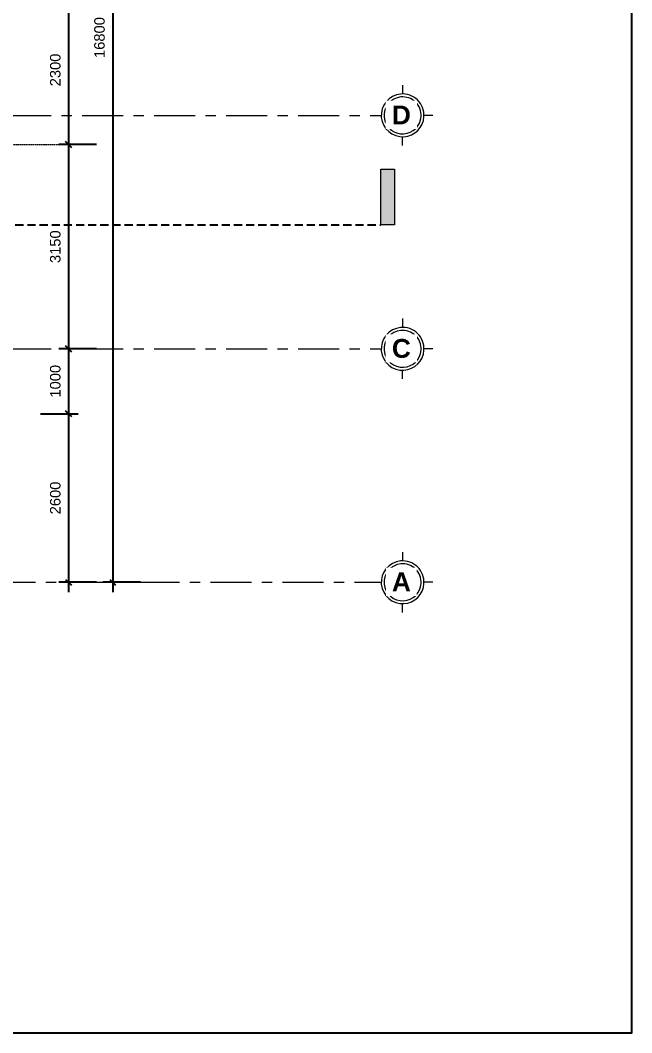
# Model space of a CAD drawing. Header units: millimetres. Extents: x 2164007 to 2324354, y -2513385 to -2308978.
# Drawn here: x 2314916 to 2324354, y -2402137 to -2386524 of the extents above; entities that cross this region are included whole.
import ezdxf

# ---------------------------------------------------------------- set-up
doc = ezdxf.new("R2010")
doc.units = ezdxf.units.MM
for name, pattern in [('DASHED2', [0.375, 0.25, -0.125]), ('Grid Line', [22.225, 12.7, -3.175, 3.175, -3.175]), ('HIDDEN2', [0.1875, 0.125, -0.0625]), ('IMPORT-ACAD_ISO10W100 _2_', [6, 4, -1, 0, -1])]:
    doc.linetypes.add(name, pattern=pattern)
doc.layers.add('5', color=5, linetype='Continuous')
doc.layers.add('NETGIONG', color=21, linetype='HIDDEN2')
for name, color, linetype, lineweight in [('A-ANNO-DIMS', 211, 'Continuous', 9), ('A-DETL', 8, 'Continuous', 9), ('G-ANNO-SYMB', 111, 'Continuous', 9), ('S-GRID', 8, 'Continuous', 9), ('S-GRID-IDEN', 8, 'Continuous', 9)]:
    doc.layers.add(name, color=color, linetype=linetype, lineweight=lineweight)
doc.styles.add('Arial_1', font='arial.ttf', dxfattribs={"height": 162.282934})
doc.styles.add('Arial_B', font='arialbd.ttf', dxfattribs={"height": 190.266788})
doc.dimstyles.new('Dim_dai_ca_vu', dxfattribs={"dimscale": 304.8, "dimtxt": 165, "dimasz": 0.292969, "dimexe": 0.492126, "dimexo": 0.0625, "dimgap": 0.393701, "dimtad": 1, "dimdec": 0, "dimzin": 0, "dimdsep": 46, "dimtxsty": 'Arial_1', "dimblk1": 'OBLIQUE', "dimblk2": 'OBLIQUE', "dimsah": 1, "dimcen": 0.09, "dimdle": 0.492126, "dimadec": 0, "dimazin": 0, "dimtfac": 1, "dimtdec": 4, "dimtix": 1, "dimtmove": 0, "dimatfit": 3, "dimfxl": 0.984252, "dimfxlon": 1, "dimtvp": 1, "dimtfill": 1, "dimtolj": 1, "dimtzin": 0, "dimarcsym": 2})

# ---------------------------------------------------------------- blocks, each defined once
blk = doc.blocks.new('Grid - Structural Grid-308830-Site')
at = {"layer": 'S-GRID-IDEN'}
for p, q in [((0, 5.16875), (0, 3.66875)), ((-5.16875, 0), (-3.66875, 0)), ((5.16875, 0), (3.66875, 0)), ((0, -5.16875), (0, -3.66875))]:
    blk.add_line(p, q, dxfattribs=at)
at = {"layer": 'S-GRID-IDEN', "lineweight": 13}
for start, end in [(86.5905687, 185.4173466), (3.4094313, 86.5905687), (275.4173466, 3.4094313), (185.4173466, 275.4173466)]:
    blk.add_arc((0, 0), 3.66875, start, end, dxfattribs=at)
at = {"layer": 'S-GRID-IDEN'}
for start, end in [(86.5905687, 185.4173466), (3.4094313, 86.5905687), (275.4173466, 3.4094313), (185.4173466, 275.4173466)]:
    blk.add_arc((0, 0), 3.16875, start, end, dxfattribs=at)
blk = doc.blocks.new('Section - 3_32_ x 3_8_-54337-Site')
at = {"layer": 'G-ANNO-SYMB'}
blk.add_hatch(color=256, dxfattribs=at).paths.add_polyline_path([(0, 9.525), (0, 0), (-2.38125, 0), (-2.38125, 9.525)], flags=0)
for p, q in [((0, 9.525), (-2.38125, 9.525)), ((-2.38125, 9.525), (-2.38125, 0)), ((0, 0), (0, 9.525)), ((-2.38125, 0), (0, 0))]:
    blk.add_line(p, q, dxfattribs=at)
blk = doc.blocks.new('_Oblique')
at = {"color": 0, "linetype": 'ByBlock', "lineweight": -2}
blk.add_line((-0.5, -0.5), (0.5, 0.5), dxfattribs=at)
blk = doc.blocks.new('*D494')
at = {"layer": 'A-ANNO-DIMS', "color": 0, "lineweight": -2}
for p, q in [((2315661, -2385991), (2315661, -2388591)), ((2316092, -2386141), (2315511, -2386141)), ((2316092, -2388441), (2315511, -2388441))]:
    blk.add_line(p, q, dxfattribs=at)
at = {"layer": 'Defpoints', "color": 0}
for p in [(2316111, -2386141), (2315661, -2388441), (2316111, -2388441)]:
    blk.add_point(p, dxfattribs=at)
at = {"layer": 'A-ANNO-DIMS', "color": 0, "lineweight": -2, "xscale": 89.296875, "yscale": 89.296875, "zscale": 89.296875}
for p, rotation in [((2315661, -2386141), 90), ((2315661, -2388441), 270)]:
    blk.add_blockref('_Oblique', p, dxfattribs=dict(at, rotation=rotation))
at = {"layer": 'A-ANNO-DIMS', "color": 0, "insert": (2315458, -2387291), "char_height": 162.3, "attachment_point": 5, "rotation": 90, "style": 'Arial_1', "bg_fill": 3, "box_fill_scale": 1.1, "bg_fill_color": 256, "bg_fill_true_color": 13158600, "bg_fill_transparency": 10273564}
blk.add_mtext('\\A1;2300', dxfattribs=at)
blk = doc.blocks.new('*D495')
at = {"layer": 'A-ANNO-DIMS', "color": 0, "lineweight": -2}
for p, q in [((2315661, -2388291), (2315661, -2391741)), ((2316092, -2388441), (2315511, -2388441)), ((2316092, -2391591), (2315511, -2391591))]:
    blk.add_line(p, q, dxfattribs=at)
at = {"layer": 'Defpoints', "color": 0}
for p in [(2316111, -2388441), (2315661, -2391591), (2316111, -2391591)]:
    blk.add_point(p, dxfattribs=at)
at = {"layer": 'A-ANNO-DIMS', "color": 0, "lineweight": -2, "xscale": 89.296875, "yscale": 89.296875, "zscale": 89.296875}
for p, rotation in [((2315661, -2388441), 90), ((2315661, -2391591), 270)]:
    blk.add_blockref('_Oblique', p, dxfattribs=dict(at, rotation=rotation))
at = {"layer": 'A-ANNO-DIMS', "color": 0, "insert": (2315458, -2390016), "char_height": 162.3, "attachment_point": 5, "rotation": 90, "style": 'Arial_1', "bg_fill": 3, "box_fill_scale": 1.1, "bg_fill_color": 256, "bg_fill_true_color": 13158600, "bg_fill_transparency": 12552952}
blk.add_mtext('\\A1;3150', dxfattribs=at)
blk = doc.blocks.new('*D496')
at = {"layer": 'A-ANNO-DIMS', "color": 0, "lineweight": -2}
for p, q in [((2316092, -2391591), (2315511, -2391591)), ((2315661, -2391441), (2315661, -2392741)), ((2315230, -2392591), (2315811, -2392591))]:
    blk.add_line(p, q, dxfattribs=at)
at = {"layer": 'Defpoints', "color": 0}
for p in [(2316111, -2391591), (2315211, -2392591), (2315661, -2392591)]:
    blk.add_point(p, dxfattribs=at)
at = {"layer": 'A-ANNO-DIMS', "color": 0, "lineweight": -2, "xscale": 89.296875, "yscale": 89.296875, "zscale": 89.296875}
for p, rotation in [((2315661, -2391591), 90), ((2315661, -2392591), 270)]:
    blk.add_blockref('_Oblique', p, dxfattribs=dict(at, rotation=rotation))
at = {"layer": 'A-ANNO-DIMS', "color": 0, "insert": (2315458, -2392091), "char_height": 162.3, "attachment_point": 5, "rotation": 90, "style": 'Arial_1', "bg_fill": 3, "box_fill_scale": 1.1, "bg_fill_color": 256, "bg_fill_true_color": 13158600, "bg_fill_transparency": 12552952}
blk.add_mtext('\\A1;1000', dxfattribs=at)
blk = doc.blocks.new('*D497')
at = {"layer": 'A-ANNO-DIMS', "color": 0, "lineweight": -2}
for p, q in [((2315661, -2392441), (2315661, -2395341)), ((2315230, -2392591), (2315811, -2392591)), ((2316092, -2395191), (2315511, -2395191))]:
    blk.add_line(p, q, dxfattribs=at)
at = {"layer": 'Defpoints', "color": 0}
for p in [(2315211, -2392591), (2315661, -2395191), (2316111, -2395191)]:
    blk.add_point(p, dxfattribs=at)
at = {"layer": 'A-ANNO-DIMS', "color": 0, "lineweight": -2, "xscale": 89.296875, "yscale": 89.296875, "zscale": 89.296875}
for p, rotation in [((2315661, -2392591), 90), ((2315661, -2395191), 270)]:
    blk.add_blockref('_Oblique', p, dxfattribs=dict(at, rotation=rotation))
at = {"layer": 'A-ANNO-DIMS', "color": 0, "insert": (2315458, -2393891), "char_height": 162.3, "attachment_point": 5, "rotation": 90, "style": 'Arial_1', "bg_fill": 3, "box_fill_scale": 1.1, "bg_fill_color": 256, "bg_fill_true_color": 13158600, "bg_fill_transparency": 12552952}
blk.add_mtext('\\A1;2600', dxfattribs=at)
blk = doc.blocks.new('*D498')
at = {"layer": 'A-ANNO-DIMS', "color": 0, "lineweight": -2}
for p, q in [((2316343, -2378241), (2316343, -2395341)), ((2315912, -2378391), (2316493, -2378391)), ((2316774, -2395191), (2316193, -2395191))]:
    blk.add_line(p, q, dxfattribs=at)
at = {"layer": 'Defpoints', "color": 0}
for p in [(2315893, -2378391), (2316343, -2395191), (2316793, -2395191)]:
    blk.add_point(p, dxfattribs=at)
at = {"layer": 'A-ANNO-DIMS', "color": 0, "lineweight": -2, "xscale": 89.296875, "yscale": 89.296875, "zscale": 89.296875}
for p, rotation in [((2316343, -2378391), 90), ((2316343, -2395191), 270)]:
    blk.add_blockref('_Oblique', p, dxfattribs=dict(at, rotation=rotation))
at = {"layer": 'A-ANNO-DIMS', "color": 0, "insert": (2316140, -2386791), "char_height": 162.3, "attachment_point": 5, "rotation": 90, "style": 'Arial_1', "bg_fill": 3, "box_fill_scale": 1.1, "bg_fill_color": 256, "bg_fill_true_color": 13158600, "bg_fill_transparency": 12552952}
blk.add_mtext('\\A1;16800', dxfattribs=at)

msp = doc.modelspace()

# ---------------------------------------------------------------- linework, layer by layer
at = {"layer": '5'}
msp.add_lwpolyline([(2283657.3, -2402137.3), (2324353.9, -2402137.3), (2324353.9, -2373359), (2283657.3, -2373359)], close=True, dxfattribs=at)
at = {"layer": 'A-DETL', "linetype": 'IMPORT-ACAD_ISO10W100 _2_'}
msp.add_line((2309632.7, -2388441.1), (2315932.7, -2388441.1), dxfattribs=at)
at = {"layer": 'NETGIONG', "color": 5, "linetype": 'DASHED2', "lineweight": 25, "ltscale": 500}
msp.add_line((2291402.3, -2389676.7), (2320480, -2389676.7), dxfattribs=at)
at = {"layer": 'S-GRID', "linetype": 'Grid Line', "ltscale": 50}
for p, q in [((2301425.4, -2387991.1), (2320352.5, -2387991.1)), ((2301425.4, -2391591.1), (2320352.5, -2391591.1)), ((2291182.7, -2395191.1), (2320352.5, -2395191.1))]:
    msp.add_line(p, q, dxfattribs=at)

# ---------------------------------------------------------------- block references
at = {"layer": 'G-ANNO-SYMB', "extrusion": (0, 0, -1), "xscale": 90, "yscale": 90, "zscale": 89.99999999999996}
msp.add_blockref('Section - 3_32_ x 3_8_-54337-Site', (-2320480, -2389676.7), dxfattribs=at)
at = {"layer": 'S-GRID-IDEN', "xscale": 90, "yscale": 90, "zscale": 89.99999999999996, "rotation": 270}
for p in [(2320817.7, -2387991.1), (2320817.7, -2391591.1), (2320817.7, -2395191.1)]:
    msp.add_blockref('Grid - Structural Grid-308830-Site', p, dxfattribs=at)

# ---------------------------------------------------------------- next in the draw order: texts
at = {"layer": 'S-GRID-IDEN', "char_height": 289.967, "attachment_point": 2, "line_spacing_factor": 0.938532, "style": 'Arial_B', "bg_fill": 3, "box_fill_scale": 1.25, "bg_fill_color": 0, "bg_fill_transparency": 0}
for s, insert, width in [('\\fArial|b1|i0|c163|p34|;D', (2320798.7, -2387839.4), 339.471), ('\\fArial|b1|i0|c163|p34|;C', (2320798.7, -2391439.4), 339.471), ('\\fArial|b1|i0|c163|p34|;A', (2320798.7, -2395039.4), 329.184)]:
    msp.add_mtext(s, dxfattribs=dict(at, insert=insert, width=width))

# ---------------------------------------------------------------- next in the draw order: dimensions: what is measured, and where the dimension line sits
at = {"layer": 'A-ANNO-DIMS'}
dim = msp.add_linear_dim(base=(2315661.3, -2388441.1), p1=(2316111.3, -2386141.1), p2=(2316111.3, -2388441.1), angle=90, dimstyle='Dim_dai_ca_vu', override={"dimpost": '<>', "dimfxl": 2300}, dxfattribs=at)
dim.commit()
dim.dimension.update_dxf_attribs({"geometry": '*D494', "text_midpoint": (2315458.3, -2387291.1)})

# ---------------------------------------------------------------- next in the draw order: dimensions: what is measured, and where the dimension line sits
dim = msp.add_linear_dim(base=(2315661.3, -2391591.1), p1=(2316111.3, -2388441.1), p2=(2316111.3, -2391591.1), angle=90, dimstyle='Dim_dai_ca_vu', override={"dimpost": '<>', "dimfxl": 3150}, dxfattribs=at)
dim.commit()
dim.dimension.update_dxf_attribs({"geometry": '*D495', "text_midpoint": (2315458.3, -2390016.1)})

# ---------------------------------------------------------------- next in the draw order: dimensions: what is measured, and where the dimension line sits
dim = msp.add_linear_dim(base=(2315661.3, -2392591.1), p1=(2316111.3, -2391591.1), p2=(2315211.3, -2392591.1), angle=90, dimstyle='Dim_dai_ca_vu', override={"dimpost": '<>', "dimfxl": 1345.362405}, dxfattribs=at)
dim.commit()
dim.dimension.update_dxf_attribs({"geometry": '*D496', "text_midpoint": (2315458.4, -2392091.1)})

# ---------------------------------------------------------------- next in the draw order: dimensions: what is measured, and where the dimension line sits
dim = msp.add_linear_dim(base=(2315661.3, -2395191.1), p1=(2315211.3, -2392591.1), p2=(2316111.3, -2395191.1), angle=90, dimstyle='Dim_dai_ca_vu', override={"dimpost": '<>', "dimfxl": 2751.363298}, dxfattribs=at)
dim.commit()
dim.dimension.update_dxf_attribs({"geometry": '*D497', "text_midpoint": (2315458.4, -2393891.1)})

# ---------------------------------------------------------------- next in the draw order: dimensions: what is measured, and where the dimension line sits
dim = msp.add_linear_dim(base=(2316343.3, -2395191.1), p1=(2315893.3, -2378391.1), p2=(2316793.3, -2395191.1), angle=90, dimstyle='Dim_dai_ca_vu', override={"dimpost": '<>', "dimfxl": 16824.089871}, dxfattribs=at)
dim.commit()
dim.dimension.update_dxf_attribs({"geometry": '*D498', "text_midpoint": (2316140.4, -2386791.1)})

doc.saveas('drawing.dxf')
